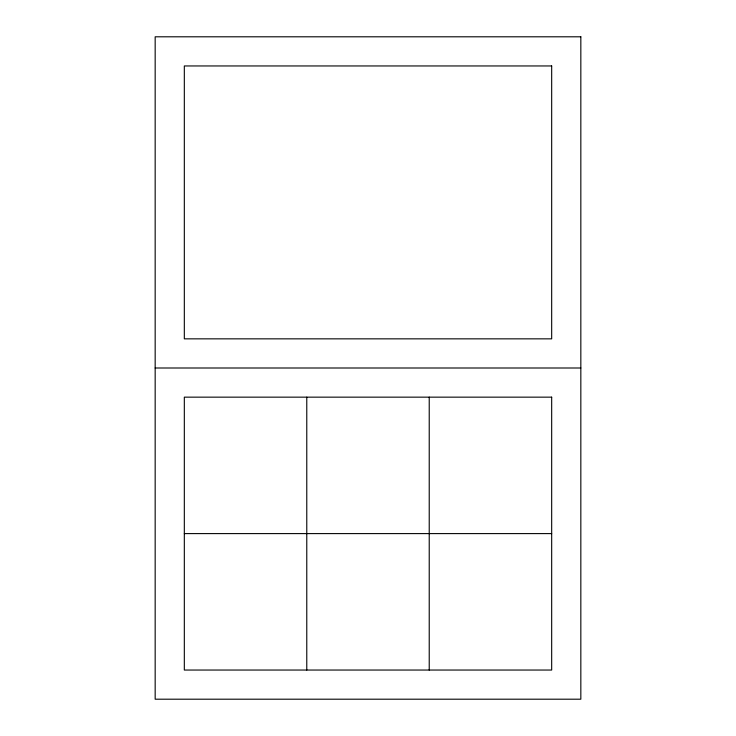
<?xml version="1.0" encoding="UTF-8"?>
<svg xmlns="http://www.w3.org/2000/svg" width="736" height="736" viewBox="0 0 736 736"><rect width="100%" height="100%" fill="white"/><g stroke="black" fill="none" stroke-linecap="round" stroke-linejoin="round"><path stroke-width="1.1" d="M155.167 368L580.833 368M184.322 533.6L551.678 533.6M429.226 397.155L429.226 670.045M306.774 397.155L306.774 670.045M580.833 36.8L155.167 36.8L155.167 699.2L580.833 699.2L580.833 36.8M551.678 65.955L184.322 65.955L184.322 338.845L551.678 338.845L551.678 65.955M551.678 397.155L184.322 397.155L184.322 670.045L551.678 670.045L551.678 397.155"/></g></svg>
